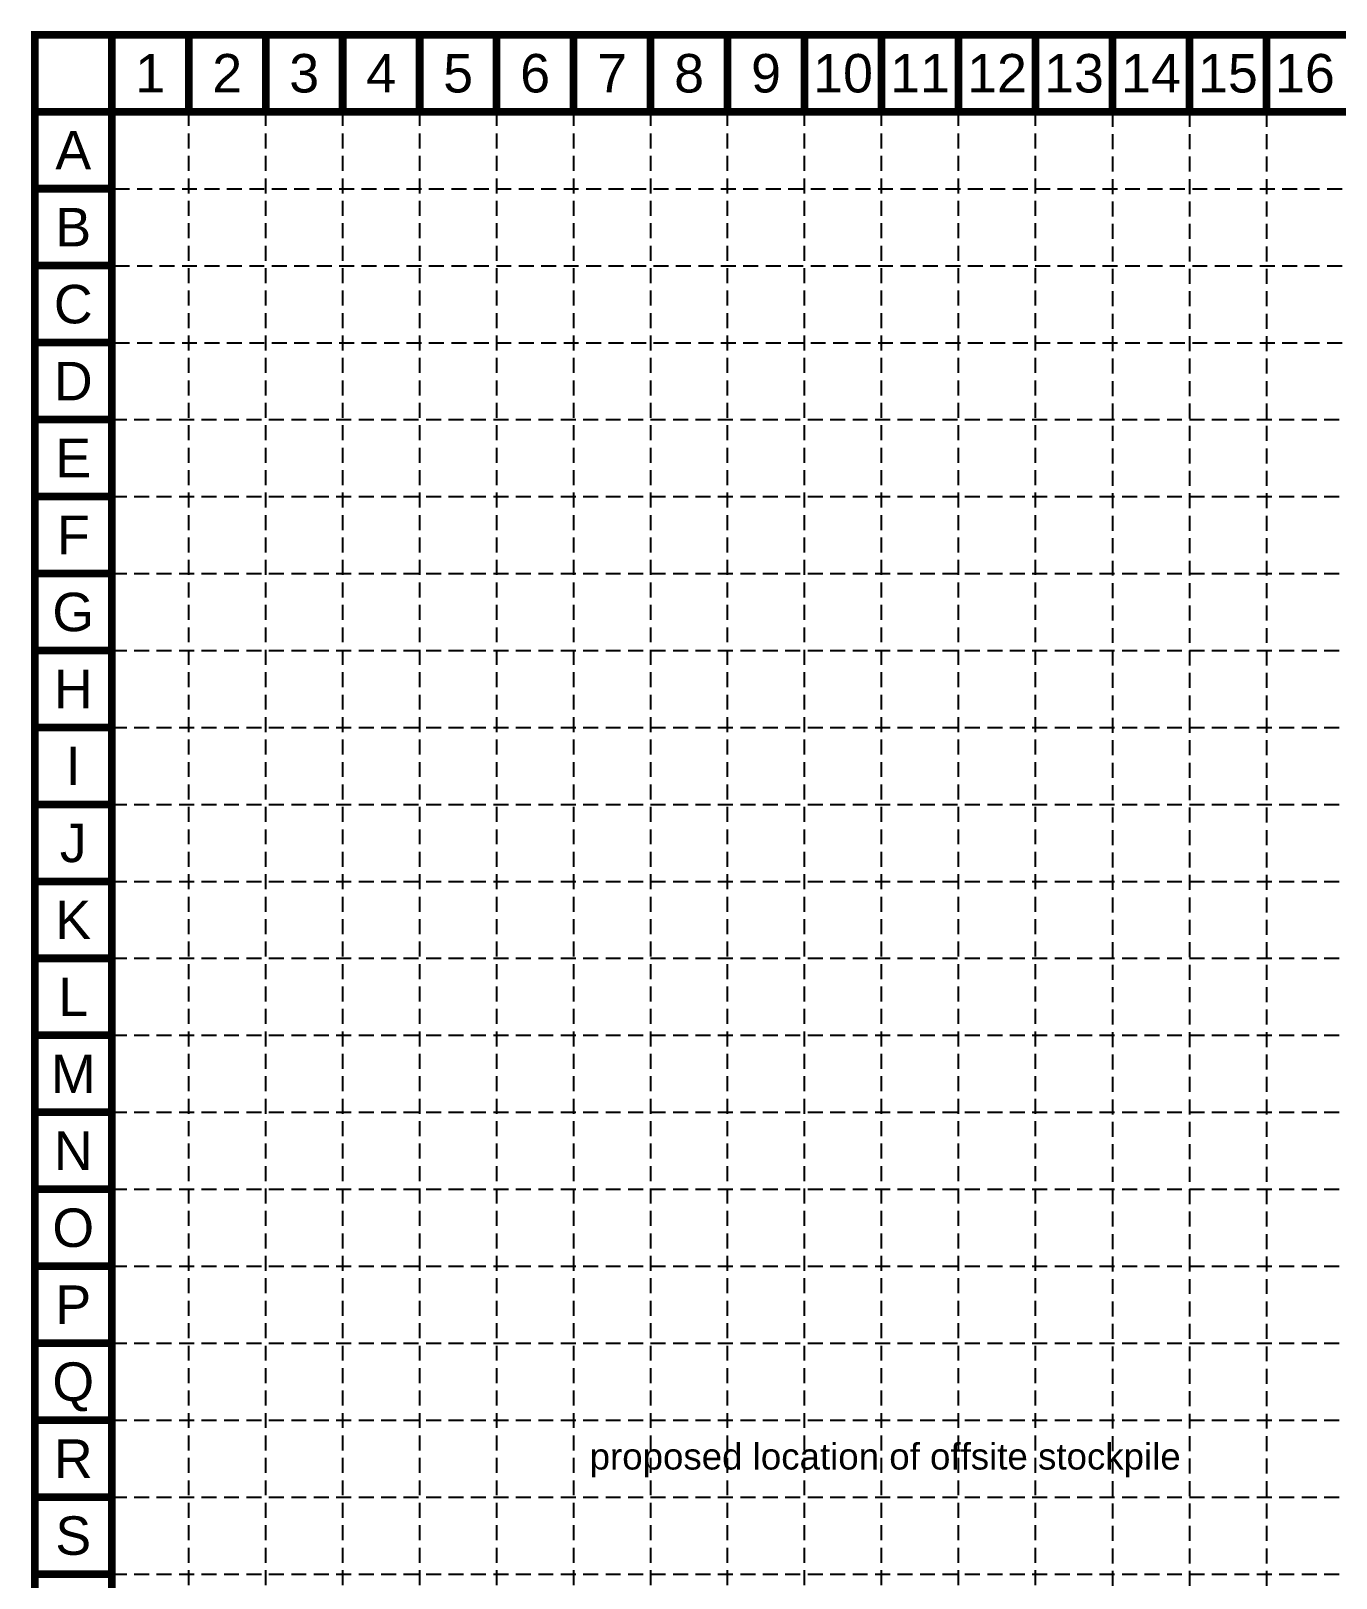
# Model space of a CAD drawing. Header units: inches. Extents: x 45655 to 51424, y 20024 to 23633.
# Drawn here: x 45655 to 47181, y 21824 to 23633 of the extents above; entities that cross this region are included whole.
import ezdxf
from ezdxf.enums import TextEntityAlignment as Align

# ---------------------------------------------------------------- set-up
doc = ezdxf.new("R2010")
doc.units = ezdxf.units.IN
doc.header["$MEASUREMENT"] = 0
doc.linetypes.add('HIDDEN', pattern=[0.375, 0.25, -0.125])
for name, color, linetype in [('BASE', 7, 'Continuous'), ('GRID', 254, 'HIDDEN'), ('LEGEND', 7, 'Continuous')]:
    doc.layers.add(name, color=color, linetype=linetype)
doc.styles.add("L200'", font='ARIAL.TTF', dxfattribs={"height": 0.001969})
doc.styles.get("Standard").update_dxf_attribs({"font": 'ARIAL.TTF'})

msp = doc.modelspace()

# ---------------------------------------------------------------- linework, layer by layer
at = {"layer": 'BASE', "const_width": 9}
for points in [[(45659.2, 20028.6), (51419.2, 20028.6), (51419.2, 23628.6), (45659.2, 23628.6)], [(45749.2, 20118.6), (51329.2, 20118.6), (51329.2, 23538.6), (45749.2, 23538.6)]]:
    msp.add_lwpolyline(points, close=True, dxfattribs=at)
for points in [[(45749.2, 23538.6), (45749.2, 23628.6)], [(45839.2, 23538.6), (45839.2, 23628.6)], [(45929.2, 23538.6), (45929.2, 23628.6)], [(46019.2, 23538.6), (46019.2, 23628.6)], [(46109.2, 23538.6), (46109.2, 23628.6)], [(46199.2, 23538.6), (46199.2, 23628.6)], [(46289.2, 23538.6), (46289.2, 23628.6)], [(46379.2, 23538.6), (46379.2, 23628.6)], [(46469.2, 23538.6), (46469.2, 23628.6)], [(46559.2, 23538.6), (46559.2, 23628.6)], [(46649.2, 23538.6), (46649.2, 23628.6)], [(46739.2, 23538.6), (46739.2, 23628.6)], [(46829.2, 23538.6), (46829.2, 23628.6)], [(46919.2, 23538.6), (46919.2, 23628.6)], [(47009.2, 23538.6), (47009.2, 23628.6)], [(47099.2, 23538.6), (47099.2, 23628.6)], [(45749.2, 23538.6), (45659.2, 23538.6)], [(45749.2, 23448.6), (45659.2, 23448.6)], [(45749.2, 23358.6), (45659.2, 23358.6)], [(45749.2, 23268.6), (45659.2, 23268.6)], [(45749.2, 23178.6), (45659.2, 23178.6)], [(45749.2, 23088.6), (45659.2, 23088.6)], [(45749.2, 22998.6), (45659.2, 22998.6)], [(45749.2, 22908.6), (45659.2, 22908.6)], [(45749.2, 22818.6), (45659.2, 22818.6)], [(45749.2, 22728.6), (45659.2, 22728.6)], [(45749.2, 22638.6), (45749.2, 22728.6)], [(45749.2, 22638.6), (45659.2, 22638.6)], [(45749.2, 22548.6), (45659.2, 22548.6)], [(45749.2, 22458.6), (45659.2, 22458.6)], [(45749.2, 22368.6), (45659.2, 22368.6)], [(45749.2, 22278.6), (45659.2, 22278.6)], [(45749.2, 22188.6), (45659.2, 22188.6)], [(45749.2, 22098.6), (45659.2, 22098.6)], [(45749.2, 22008.6), (45659.2, 22008.6)], [(45749.2, 21918.6), (45659.2, 21918.6)], [(45749.2, 21828.6), (45659.2, 21828.6)]]:
    msp.add_lwpolyline(points, dxfattribs=at)
at = {"layer": 'GRID', "linetype": 'HIDDEN', "ltscale": 70}
for p, q in [((45838.9, 23539.4), (45838.9, 20388.2)), ((45928.9, 23539.4), (45928.9, 20388.2)), ((46018.9, 23539.4), (46018.9, 20388.2)), ((46108.9, 23539.4), (46108.9, 20388.2)), ((46198.9, 23539.4), (46198.9, 20388.2)), ((46288.9, 23539.4), (46288.9, 20388.2)), ((46378.9, 23539.4), (46378.9, 20388.2)), ((46468.9, 23539.4), (46468.9, 20388.2)), ((46558.9, 23539.4), (46558.9, 20388.2)), ((46648.9, 23539.4), (46648.9, 20388.2)), ((46738.9, 23539.4), (46738.9, 20388.2)), ((46828.9, 23539.4), (46828.9, 20388.2)), ((46919.2, 23538.6), (46919.2, 20388.2)), ((47009.2, 23538.6), (47009.2, 20388.2)), ((47099.2, 23538.6), (47099.2, 20388.2)), ((45752.6, 23448.3), (51332.6, 23448.3)), ((45752.6, 23358.3), (51332.6, 23358.3)), ((45752.6, 23268.3), (51332.6, 23268.3)), ((45749.2, 23178.6), (51329.2, 23178.6)), ((45749.2, 23088.6), (51329.2, 23088.6)), ((45749.2, 22998.6), (51329.2, 22998.6)), ((45749.2, 22908.6), (51329.2, 22908.6)), ((45749.2, 22818.6), (51329.2, 22818.6)), ((45749.2, 22728.6), (51329.2, 22728.6)), ((45749.2, 22638.6), (51329.2, 22638.6)), ((45749.2, 22548.6), (51329.2, 22548.6)), ((45749.2, 22458.6), (51329.2, 22458.6)), ((45749.2, 22368.6), (51329.2, 22368.6)), ((45749.2, 22278.6), (51329.2, 22278.6)), ((45749.2, 22188.6), (51329.2, 22188.6)), ((45749.2, 22098.6), (51329.2, 22098.6)), ((45749.2, 22008.6), (51329.2, 22008.6)), ((45749.2, 21918.6), (51329.2, 21918.6)), ((45749.2, 21828.6), (51329.2, 21828.6))]:
    msp.add_line(p, q, dxfattribs=at)

# ---------------------------------------------------------------- texts
at = {"layer": 'BASE'}
for s, p in [('1', (45794.2, 23583.6)), ('2', (45884.2, 23583.6)), ('3', (45974.2, 23583.6)), ('4', (46064.2, 23583.6)), ('5', (46154.2, 23583.6)), ('6', (46244.2, 23583.6)), ('7', (46334.2, 23583.6)), ('8', (46424.2, 23583.6)), ('9', (46514.2, 23583.6)), ('10', (46604.2, 23583.6)), ('11', (46694.2, 23583.6)), ('12', (46784.2, 23583.6)), ('13', (46874.2, 23583.6)), ('14', (46964.2, 23583.6)), ('15', (47054.2, 23583.6)), ('16', (47144.2, 23583.6)), ('A', (45704.2, 23493.6)), ('B', (45704.2, 23403.6)), ('C', (45704.2, 23313.6)), ('D', (45704.2, 23223.6)), ('E', (45704.2, 23133.6)), ('F', (45704.2, 23043.6)), ('G', (45704.2, 22953.6)), ('H', (45704.2, 22863.6)), ('I', (45704.2, 22773.6)), ('J', (45704.2, 22683.6)), ('K', (45704.2, 22593.6)), ('L', (45704.2, 22503.6)), ('M', (45704.2, 22413.6)), ('N', (45704.2, 22323.6)), ('O', (45704.2, 22233.6)), ('P', (45704.2, 22143.6)), ('Q', (45704.2, 22053.6)), ('R', (45704.2, 21963.6)), ('S', (45704.2, 21873.6))]:
    msp.add_text(s, height=45, dxfattribs=at).set_placement(p, align=Align.MIDDLE_CENTER)
at = {"layer": 'LEGEND', "style": "L200'"}
msp.add_text('proposed location of offsite stockpile', height=30.689, dxfattribs=at).set_placement((46307.9, 21950.8))

doc.saveas('drawing.dxf')
